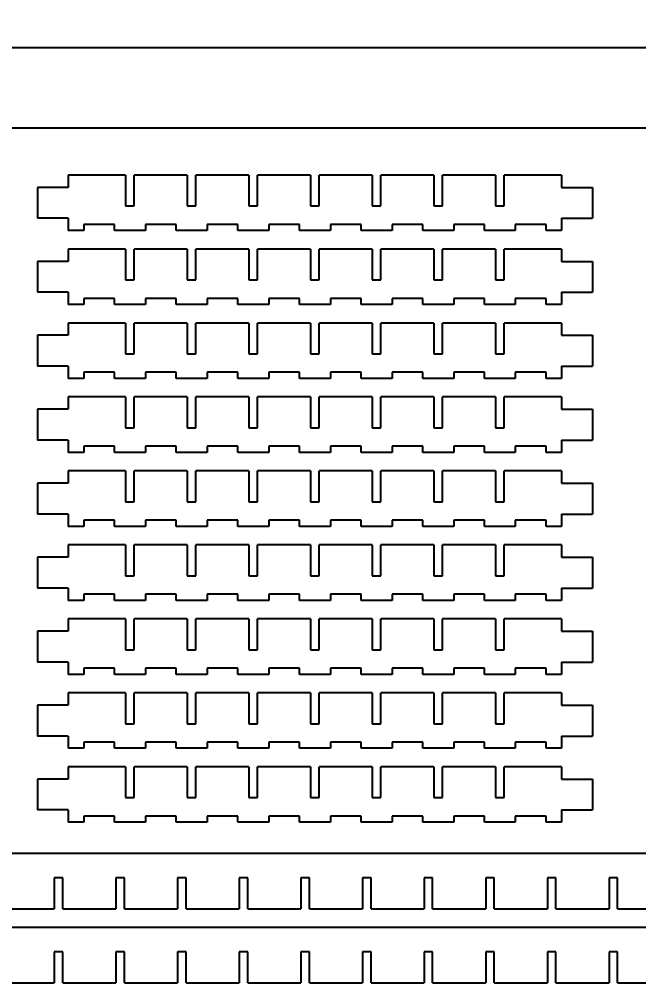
# Model space of a CAD drawing. Header units: millimetres. Extents: x 64 to 545, y 62 to 380.
# Drawn here: x 296.7 to 397.2, y 223.7 to 380 of the extents above; entities that cross this region are included whole.
import ezdxf

# ---------------------------------------------------------------- set-up
doc = ezdxf.new("R2010")
doc.units = ezdxf.units.MM
doc.layers.add('10', color=7, linetype='Continuous')
doc.styles.add('SLDTEXTSTYLE0', font='TXT', dxfattribs={"width": 0.7})
doc.dimstyles.new('SLDDIMSTYLE0', dxfattribs={"dimtxt": 3.5, "dimasz": 4.08, "dimexe": 0, "dimexo": 0.0625, "dimgap": 0.875, "dimtad": 2, "dimrnd": 1e-09, "dimzin": 12, "dimdsep": 46, "dimtxsty": 'SLDTEXTSTYLE0', "dimsah": 1, "dimcen": 0.09, "dimadec": 0, "dimazin": 3, "dimtfac": 1, "dimtofl": 0, "dimtmove": 0, "dimatfit": 3, "dimfxl": 1, "dimfrac": 2, "dimtolj": 1, "dimtzin": 12, "dimarcsym": 0})

# ---------------------------------------------------------------- blocks, each defined once
blk = doc.blocks.new('_D')
at = {"layer": '10'}
for p, q in [((64.15, 362.4), (64.15, 377.45)), ((514.15, 362.4), (514.15, 377.45)), ((64.15, 375.45), (514.15, 375.45))]:
    blk.add_line(p, q, dxfattribs=at)
for points in [[(64.15, 375.45), (68.23, 374.94), (68.23, 375.95)], [(514.15, 375.45), (510.07, 375.95), (510.07, 374.94)]]:
    blk.add_solid(points, dxfattribs=at)
at = {"layer": '10', "insert": (281.75, 379.96), "char_height": 3.5, "attachment_point": 1, "style": 'SLDTEXTSTYLE0'}
blk.add_mtext('450', dxfattribs=at)

msp = doc.modelspace()

# ---------------------------------------------------------------- linework, layer by layer
at = {"color": 7, "linetype": 'Continuous', "lineweight": 25}
for p, q in [((304.651, 354.737), (304.651, 352.737)), ((313.951, 354.737), (304.651, 354.737)), ((313.951, 354.737), (313.951, 349.737)), ((315.351, 349.737), (315.351, 354.737)), ((323.951, 354.737), (315.351, 354.737)), ((323.951, 354.737), (323.951, 349.737)), ((325.351, 349.737), (325.351, 354.737)), ((333.951, 354.737), (325.351, 354.737)), ((333.951, 354.737), (333.951, 349.737)), ((335.351, 349.737), (335.351, 354.737)), ((343.951, 354.737), (335.351, 354.737)), ((343.951, 354.737), (343.951, 349.737)), ((353.951, 354.737), (345.351, 354.737)), ((345.351, 349.737), (345.351, 354.737)), ((353.951, 354.737), (353.951, 349.737)), ((363.951, 354.737), (355.351, 354.737)), ((355.351, 349.737), (355.351, 354.737)), ((363.951, 354.737), (363.951, 349.737)), ((373.951, 354.737), (365.351, 354.737)), ((365.351, 349.737), (365.351, 354.737)), ((373.951, 354.737), (373.951, 349.737)), ((375.351, 349.737), (375.351, 354.737)), ((384.651, 354.737), (375.351, 354.737)), ((384.651, 354.737), (384.651, 352.737)), ((299.651, 352.737), (299.651, 347.737)), ((304.651, 352.737), (299.651, 352.737)), ((384.651, 352.737), (389.651, 352.737)), ((389.651, 352.737), (389.651, 347.737)), ((313.951, 349.737), (315.351, 349.737)), ((323.951, 349.737), (325.351, 349.737)), ((333.951, 349.737), (335.351, 349.737)), ((343.951, 349.737), (345.351, 349.737)), ((353.951, 349.737), (355.351, 349.737)), ((363.951, 349.737), (365.351, 349.737)), ((373.951, 349.737), (375.351, 349.737)), ((304.651, 347.737), (299.651, 347.737)), ((304.651, 347.737), (304.651, 345.737)), ((384.651, 347.737), (389.651, 347.737)), ((384.651, 347.737), (384.651, 345.737)), ((307.151, 345.737), (304.651, 345.737)), ((307.151, 346.737), (307.151, 345.737)), ((312.151, 346.737), (307.151, 346.737)), ((312.151, 345.737), (312.151, 346.737)), ((317.151, 345.737), (312.151, 345.737)), ((317.151, 346.737), (317.151, 345.737)), ((322.151, 346.737), (317.151, 346.737)), ((322.151, 345.737), (322.151, 346.737)), ((327.151, 345.737), (322.151, 345.737)), ((327.151, 346.737), (327.151, 345.737)), ((332.151, 346.737), (327.151, 346.737)), ((332.151, 345.737), (332.151, 346.737)), ((337.151, 345.737), (332.151, 345.737)), ((337.151, 346.737), (337.151, 345.737)), ((342.151, 346.737), (337.151, 346.737)), ((342.151, 345.737), (342.151, 346.737)), ((347.151, 345.737), (342.151, 345.737)), ((347.151, 346.737), (347.151, 345.737)), ((352.151, 346.737), (347.151, 346.737)), ((352.151, 345.737), (352.151, 346.737)), ((357.151, 345.737), (352.151, 345.737)), ((357.151, 346.737), (357.151, 345.737)), ((362.151, 346.737), (357.151, 346.737)), ((362.151, 345.737), (362.151, 346.737)), ((367.151, 345.737), (362.151, 345.737)), ((372.151, 346.737), (367.151, 346.737)), ((367.151, 346.737), (367.151, 345.737)), ((372.151, 345.737), (372.151, 346.737)), ((377.151, 345.737), (372.151, 345.737)), ((377.151, 346.737), (377.151, 345.737)), ((382.151, 346.737), (377.151, 346.737)), ((382.151, 345.737), (382.151, 346.737)), ((384.651, 345.737), (382.151, 345.737)), ((313.951, 342.737), (304.651, 342.737)), ((304.651, 342.737), (304.651, 340.737)), ((313.951, 342.737), (313.951, 337.737)), ((315.351, 337.737), (315.351, 342.737)), ((323.951, 342.737), (315.351, 342.737)), ((323.951, 342.737), (323.951, 337.737)), ((325.351, 337.737), (325.351, 342.737)), ((333.951, 342.737), (325.351, 342.737)), ((333.951, 342.737), (333.951, 337.737)), ((335.351, 337.737), (335.351, 342.737)), ((343.951, 342.737), (335.351, 342.737)), ((343.951, 342.737), (343.951, 337.737)), ((353.951, 342.737), (345.351, 342.737)), ((345.351, 337.737), (345.351, 342.737)), ((353.951, 342.737), (353.951, 337.737)), ((363.951, 342.737), (355.351, 342.737)), ((355.351, 337.737), (355.351, 342.737)), ((363.951, 342.737), (363.951, 337.737)), ((365.351, 337.737), (365.351, 342.737)), ((373.951, 342.737), (365.351, 342.737)), ((373.951, 342.737), (373.951, 337.737)), ((375.351, 337.737), (375.351, 342.737)), ((384.651, 342.737), (375.351, 342.737)), ((384.651, 342.737), (384.651, 340.737)), ((304.651, 340.737), (299.651, 340.737)), ((299.651, 340.737), (299.651, 335.737)), ((384.651, 340.737), (389.651, 340.737)), ((389.651, 340.737), (389.651, 335.737)), ((313.951, 337.737), (315.351, 337.737)), ((323.951, 337.737), (325.351, 337.737)), ((333.951, 337.737), (335.351, 337.737)), ((343.951, 337.737), (345.351, 337.737)), ((353.951, 337.737), (355.351, 337.737)), ((363.951, 337.737), (365.351, 337.737)), ((373.951, 337.737), (375.351, 337.737)), ((304.651, 335.737), (299.651, 335.737)), ((304.651, 335.737), (304.651, 333.737)), ((307.151, 334.737), (307.151, 333.737)), ((312.151, 334.737), (307.151, 334.737)), ((312.151, 333.737), (312.151, 334.737)), ((317.151, 334.737), (317.151, 333.737)), ((322.151, 334.737), (317.151, 334.737)), ((322.151, 333.737), (322.151, 334.737)), ((327.151, 334.737), (327.151, 333.737)), ((332.151, 334.737), (327.151, 334.737)), ((332.151, 333.737), (332.151, 334.737)), ((337.151, 334.737), (337.151, 333.737)), ((342.151, 334.737), (337.151, 334.737)), ((342.151, 333.737), (342.151, 334.737)), ((347.151, 334.737), (347.151, 333.737)), ((352.151, 334.737), (347.151, 334.737)), ((352.151, 333.737), (352.151, 334.737)), ((357.151, 334.737), (357.151, 333.737)), ((362.151, 334.737), (357.151, 334.737)), ((362.151, 333.737), (362.151, 334.737)), ((367.151, 334.737), (367.151, 333.737)), ((372.151, 334.737), (367.151, 334.737)), ((372.151, 333.737), (372.151, 334.737)), ((377.151, 334.737), (377.151, 333.737)), ((382.151, 334.737), (377.151, 334.737)), ((382.151, 333.737), (382.151, 334.737)), ((384.651, 335.737), (384.651, 333.737)), ((384.651, 335.737), (389.651, 335.737)), ((307.151, 333.737), (304.651, 333.737)), ((317.151, 333.737), (312.151, 333.737)), ((327.151, 333.737), (322.151, 333.737)), ((337.151, 333.737), (332.151, 333.737)), ((347.151, 333.737), (342.151, 333.737)), ((357.151, 333.737), (352.151, 333.737)), ((367.151, 333.737), (362.151, 333.737)), ((377.151, 333.737), (372.151, 333.737)), ((384.651, 333.737), (382.151, 333.737)), ((313.951, 330.737), (304.651, 330.737)), ((304.651, 330.737), (304.651, 328.737)), ((313.951, 330.737), (313.951, 325.737)), ((315.351, 325.737), (315.351, 330.737)), ((323.951, 330.737), (315.351, 330.737)), ((323.951, 330.737), (323.951, 325.737)), ((325.351, 325.737), (325.351, 330.737)), ((333.951, 330.737), (325.351, 330.737)), ((333.951, 330.737), (333.951, 325.737)), ((343.951, 330.737), (335.351, 330.737)), ((335.351, 325.737), (335.351, 330.737)), ((343.951, 330.737), (343.951, 325.737)), ((345.351, 325.737), (345.351, 330.737)), ((353.951, 330.737), (345.351, 330.737)), ((353.951, 330.737), (353.951, 325.737)), ((355.351, 325.737), (355.351, 330.737)), ((363.951, 330.737), (355.351, 330.737)), ((363.951, 330.737), (363.951, 325.737)), ((373.951, 330.737), (365.351, 330.737)), ((365.351, 325.737), (365.351, 330.737)), ((373.951, 330.737), (373.951, 325.737)), ((384.651, 330.737), (375.351, 330.737)), ((375.351, 325.737), (375.351, 330.737)), ((384.651, 330.737), (384.651, 328.737)), ((299.651, 328.737), (299.651, 323.737)), ((304.651, 328.737), (299.651, 328.737)), ((384.651, 328.737), (389.651, 328.737)), ((389.651, 328.737), (389.651, 323.737)), ((313.951, 325.737), (315.351, 325.737)), ((323.951, 325.737), (325.351, 325.737)), ((333.951, 325.737), (335.351, 325.737)), ((343.951, 325.737), (345.351, 325.737)), ((353.951, 325.737), (355.351, 325.737)), ((363.951, 325.737), (365.351, 325.737)), ((373.951, 325.737), (375.351, 325.737)), ((304.651, 323.737), (299.651, 323.737)), ((304.651, 323.737), (304.651, 321.737)), ((384.651, 323.737), (389.651, 323.737)), ((384.651, 323.737), (384.651, 321.737)), ((312.151, 322.737), (307.151, 322.737)), ((307.151, 322.737), (307.151, 321.737)), ((312.151, 321.737), (312.151, 322.737)), ((317.151, 322.737), (317.151, 321.737)), ((322.151, 322.737), (317.151, 322.737)), ((322.151, 321.737), (322.151, 322.737)), ((327.151, 322.737), (327.151, 321.737)), ((332.151, 322.737), (327.151, 322.737)), ((332.151, 321.737), (332.151, 322.737)), ((337.151, 322.737), (337.151, 321.737)), ((342.151, 322.737), (337.151, 322.737)), ((342.151, 321.737), (342.151, 322.737)), ((347.151, 322.737), (347.151, 321.737)), ((352.151, 322.737), (347.151, 322.737)), ((352.151, 321.737), (352.151, 322.737)), ((357.151, 322.737), (357.151, 321.737)), ((362.151, 322.737), (357.151, 322.737)), ((362.151, 321.737), (362.151, 322.737)), ((367.151, 322.737), (367.151, 321.737)), ((372.151, 322.737), (367.151, 322.737)), ((372.151, 321.737), (372.151, 322.737)), ((377.151, 322.737), (377.151, 321.737)), ((382.151, 322.737), (377.151, 322.737)), ((382.151, 321.737), (382.151, 322.737)), ((307.151, 321.737), (304.651, 321.737)), ((317.151, 321.737), (312.151, 321.737)), ((327.151, 321.737), (322.151, 321.737)), ((337.151, 321.737), (332.151, 321.737)), ((347.151, 321.737), (342.151, 321.737)), ((357.151, 321.737), (352.151, 321.737)), ((367.151, 321.737), (362.151, 321.737)), ((377.151, 321.737), (372.151, 321.737)), ((384.651, 321.737), (382.151, 321.737)), ((313.951, 318.737), (304.651, 318.737)), ((304.651, 318.737), (304.651, 316.737)), ((313.951, 318.737), (313.951, 313.737)), ((315.351, 313.737), (315.351, 318.737)), ((323.951, 318.737), (315.351, 318.737)), ((323.951, 318.737), (323.951, 313.737)), ((325.351, 313.737), (325.351, 318.737)), ((333.951, 318.737), (325.351, 318.737)), ((333.951, 318.737), (333.951, 313.737)), ((335.351, 313.737), (335.351, 318.737)), ((343.951, 318.737), (335.351, 318.737)), ((343.951, 318.737), (343.951, 313.737)), ((345.351, 313.737), (345.351, 318.737)), ((353.951, 318.737), (345.351, 318.737)), ((353.951, 318.737), (353.951, 313.737)), ((355.351, 313.737), (355.351, 318.737)), ((363.951, 318.737), (355.351, 318.737)), ((363.951, 318.737), (363.951, 313.737)), ((365.351, 313.737), (365.351, 318.737)), ((373.951, 318.737), (365.351, 318.737)), ((373.951, 318.737), (373.951, 313.737)), ((375.351, 313.737), (375.351, 318.737)), ((384.651, 318.737), (375.351, 318.737)), ((384.651, 318.737), (384.651, 316.737)), ((304.651, 316.737), (299.651, 316.737)), ((299.651, 316.737), (299.651, 311.737)), ((384.651, 316.737), (389.651, 316.737)), ((389.651, 316.737), (389.651, 311.737)), ((313.951, 313.737), (315.351, 313.737)), ((323.951, 313.737), (325.351, 313.737)), ((333.951, 313.737), (335.351, 313.737)), ((343.951, 313.737), (345.351, 313.737)), ((353.951, 313.737), (355.351, 313.737)), ((363.951, 313.737), (365.351, 313.737)), ((373.951, 313.737), (375.351, 313.737)), ((304.651, 311.737), (299.651, 311.737)), ((304.651, 311.737), (304.651, 309.737)), ((384.651, 311.737), (384.651, 309.737)), ((384.651, 311.737), (389.651, 311.737)), ((307.151, 309.737), (304.651, 309.737)), ((307.151, 310.737), (307.151, 309.737)), ((312.151, 310.737), (307.151, 310.737)), ((312.151, 309.737), (312.151, 310.737)), ((317.151, 309.737), (312.151, 309.737)), ((317.151, 310.737), (317.151, 309.737)), ((322.151, 310.737), (317.151, 310.737)), ((322.151, 309.737), (322.151, 310.737)), ((327.151, 309.737), (322.151, 309.737)), ((327.151, 310.737), (327.151, 309.737)), ((332.151, 310.737), (327.151, 310.737)), ((332.151, 309.737), (332.151, 310.737)), ((337.151, 309.737), (332.151, 309.737)), ((337.151, 310.737), (337.151, 309.737)), ((342.151, 310.737), (337.151, 310.737)), ((342.151, 309.737), (342.151, 310.737)), ((347.151, 309.737), (342.151, 309.737)), ((352.151, 310.737), (347.151, 310.737)), ((347.151, 310.737), (347.151, 309.737)), ((352.151, 309.737), (352.151, 310.737)), ((357.151, 309.737), (352.151, 309.737)), ((362.151, 310.737), (357.151, 310.737)), ((357.151, 310.737), (357.151, 309.737)), ((362.151, 309.737), (362.151, 310.737)), ((367.151, 309.737), (362.151, 309.737)), ((372.151, 310.737), (367.151, 310.737)), ((367.151, 310.737), (367.151, 309.737)), ((372.151, 309.737), (372.151, 310.737)), ((377.151, 309.737), (372.151, 309.737)), ((377.151, 310.737), (377.151, 309.737)), ((382.151, 310.737), (377.151, 310.737)), ((382.151, 309.737), (382.151, 310.737)), ((384.651, 309.737), (382.151, 309.737)), ((304.651, 306.737), (304.651, 304.737)), ((313.951, 306.737), (304.651, 306.737)), ((313.951, 306.737), (313.951, 301.737)), ((315.351, 301.737), (315.351, 306.737)), ((323.951, 306.737), (315.351, 306.737)), ((323.951, 306.737), (323.951, 301.737)), ((325.351, 301.737), (325.351, 306.737)), ((333.951, 306.737), (325.351, 306.737)), ((333.951, 306.737), (333.951, 301.737)), ((335.351, 301.737), (335.351, 306.737)), ((343.951, 306.737), (335.351, 306.737)), ((343.951, 306.737), (343.951, 301.737)), ((345.351, 301.737), (345.351, 306.737)), ((353.951, 306.737), (345.351, 306.737)), ((353.951, 306.737), (353.951, 301.737)), ((355.351, 301.737), (355.351, 306.737)), ((363.951, 306.737), (355.351, 306.737)), ((363.951, 306.737), (363.951, 301.737)), ((365.351, 301.737), (365.351, 306.737)), ((373.951, 306.737), (365.351, 306.737)), ((373.951, 306.737), (373.951, 301.737)), ((375.351, 301.737), (375.351, 306.737)), ((384.651, 306.737), (375.351, 306.737)), ((384.651, 306.737), (384.651, 304.737)), ((304.651, 304.737), (299.651, 304.737)), ((299.651, 304.737), (299.651, 299.737)), ((384.651, 304.737), (389.651, 304.737)), ((389.651, 304.737), (389.651, 299.737)), ((313.951, 301.737), (315.351, 301.737)), ((323.951, 301.737), (325.351, 301.737)), ((333.951, 301.737), (335.351, 301.737)), ((343.951, 301.737), (345.351, 301.737)), ((353.951, 301.737), (355.351, 301.737)), ((363.951, 301.737), (365.351, 301.737)), ((373.951, 301.737), (375.351, 301.737)), ((304.651, 299.737), (299.651, 299.737)), ((304.651, 299.737), (304.651, 297.737)), ((307.151, 298.737), (307.151, 297.737)), ((312.151, 298.737), (307.151, 298.737)), ((312.151, 297.737), (312.151, 298.737)), ((322.151, 298.737), (317.151, 298.737)), ((317.151, 298.737), (317.151, 297.737)), ((322.151, 297.737), (322.151, 298.737)), ((327.151, 298.737), (327.151, 297.737)), ((332.151, 298.737), (327.151, 298.737)), ((332.151, 297.737), (332.151, 298.737)), ((337.151, 298.737), (337.151, 297.737)), ((342.151, 298.737), (337.151, 298.737)), ((342.151, 297.737), (342.151, 298.737)), ((352.151, 298.737), (347.151, 298.737)), ((347.151, 298.737), (347.151, 297.737)), ((352.151, 297.737), (352.151, 298.737)), ((362.151, 298.737), (357.151, 298.737)), ((357.151, 298.737), (357.151, 297.737)), ((362.151, 297.737), (362.151, 298.737)), ((367.151, 298.737), (367.151, 297.737)), ((372.151, 298.737), (367.151, 298.737)), ((372.151, 297.737), (372.151, 298.737)), ((377.151, 298.737), (377.151, 297.737)), ((382.151, 298.737), (377.151, 298.737)), ((382.151, 297.737), (382.151, 298.737)), ((384.651, 299.737), (384.651, 297.737)), ((384.651, 299.737), (389.651, 299.737)), ((307.151, 297.737), (304.651, 297.737)), ((317.151, 297.737), (312.151, 297.737)), ((327.151, 297.737), (322.151, 297.737)), ((337.151, 297.737), (332.151, 297.737)), ((347.151, 297.737), (342.151, 297.737)), ((357.151, 297.737), (352.151, 297.737)), ((367.151, 297.737), (362.151, 297.737)), ((377.151, 297.737), (372.151, 297.737)), ((384.651, 297.737), (382.151, 297.737)), ((304.651, 294.737), (304.651, 292.737)), ((313.951, 294.737), (304.651, 294.737)), ((313.951, 294.737), (313.951, 289.737)), ((315.351, 289.737), (315.351, 294.737)), ((323.951, 294.737), (315.351, 294.737)), ((323.951, 294.737), (323.951, 289.737)), ((325.351, 289.737), (325.351, 294.737)), ((333.951, 294.737), (325.351, 294.737)), ((333.951, 294.737), (333.951, 289.737)), ((335.351, 289.737), (335.351, 294.737)), ((343.951, 294.737), (335.351, 294.737)), ((343.951, 294.737), (343.951, 289.737)), ((345.351, 289.737), (345.351, 294.737)), ((353.951, 294.737), (345.351, 294.737)), ((353.951, 294.737), (353.951, 289.737)), ((355.351, 289.737), (355.351, 294.737)), ((363.951, 294.737), (355.351, 294.737)), ((363.951, 294.737), (363.951, 289.737)), ((365.351, 289.737), (365.351, 294.737)), ((373.951, 294.737), (365.351, 294.737)), ((373.951, 294.737), (373.951, 289.737)), ((375.351, 289.737), (375.351, 294.737)), ((384.651, 294.737), (375.351, 294.737)), ((384.651, 294.737), (384.651, 292.737)), ((299.651, 292.737), (299.651, 287.737)), ((304.651, 292.737), (299.651, 292.737)), ((384.651, 292.737), (389.651, 292.737)), ((389.651, 292.737), (389.651, 287.737)), ((313.951, 289.737), (315.351, 289.737)), ((323.951, 289.737), (325.351, 289.737)), ((333.951, 289.737), (335.351, 289.737)), ((343.951, 289.737), (345.351, 289.737)), ((353.951, 289.737), (355.351, 289.737)), ((363.951, 289.737), (365.351, 289.737)), ((373.951, 289.737), (375.351, 289.737)), ((304.651, 287.737), (299.651, 287.737)), ((304.651, 287.737), (304.651, 285.737)), ((384.651, 287.737), (384.651, 285.737)), ((384.651, 287.737), (389.651, 287.737)), ((307.151, 286.737), (307.151, 285.737)), ((312.151, 286.737), (307.151, 286.737)), ((312.151, 285.737), (312.151, 286.737)), ((322.151, 286.737), (317.151, 286.737)), ((317.151, 286.737), (317.151, 285.737)), ((322.151, 285.737), (322.151, 286.737)), ((332.151, 286.737), (327.151, 286.737)), ((327.151, 286.737), (327.151, 285.737)), ((332.151, 285.737), (332.151, 286.737)), ((342.151, 286.737), (337.151, 286.737)), ((337.151, 286.737), (337.151, 285.737)), ((342.151, 285.737), (342.151, 286.737)), ((352.151, 286.737), (347.151, 286.737)), ((347.151, 286.737), (347.151, 285.737)), ((352.151, 285.737), (352.151, 286.737)), ((362.151, 286.737), (357.151, 286.737)), ((357.151, 286.737), (357.151, 285.737)), ((362.151, 285.737), (362.151, 286.737)), ((372.151, 286.737), (367.151, 286.737)), ((367.151, 286.737), (367.151, 285.737)), ((372.151, 285.737), (372.151, 286.737)), ((377.151, 286.737), (377.151, 285.737)), ((382.151, 286.737), (377.151, 286.737)), ((382.151, 285.737), (382.151, 286.737)), ((307.151, 285.737), (304.651, 285.737)), ((317.151, 285.737), (312.151, 285.737)), ((327.151, 285.737), (322.151, 285.737)), ((337.151, 285.737), (332.151, 285.737)), ((347.151, 285.737), (342.151, 285.737)), ((357.151, 285.737), (352.151, 285.737)), ((367.151, 285.737), (362.151, 285.737)), ((377.151, 285.737), (372.151, 285.737)), ((384.651, 285.737), (382.151, 285.737)), ((313.951, 282.737), (304.651, 282.737)), ((304.651, 282.737), (304.651, 280.737)), ((313.951, 282.737), (313.951, 277.737)), ((315.351, 277.737), (315.351, 282.737)), ((323.951, 282.737), (315.351, 282.737)), ((323.951, 282.737), (323.951, 277.737)), ((325.351, 277.737), (325.351, 282.737)), ((333.951, 282.737), (325.351, 282.737)), ((333.951, 282.737), (333.951, 277.737)), ((335.351, 277.737), (335.351, 282.737)), ((343.951, 282.737), (335.351, 282.737)), ((343.951, 282.737), (343.951, 277.737)), ((345.351, 277.737), (345.351, 282.737)), ((353.951, 282.737), (345.351, 282.737)), ((353.951, 282.737), (353.951, 277.737)), ((355.351, 277.737), (355.351, 282.737)), ((363.951, 282.737), (355.351, 282.737)), ((363.951, 282.737), (363.951, 277.737)), ((365.351, 277.737), (365.351, 282.737)), ((373.951, 282.737), (365.351, 282.737)), ((373.951, 282.737), (373.951, 277.737)), ((375.351, 277.737), (375.351, 282.737)), ((384.651, 282.737), (375.351, 282.737)), ((384.651, 282.737), (384.651, 280.737)), ((304.651, 280.737), (299.651, 280.737)), ((299.651, 280.737), (299.651, 275.737)), ((384.651, 280.737), (389.651, 280.737)), ((389.651, 280.737), (389.651, 275.737)), ((313.951, 277.737), (315.351, 277.737)), ((323.951, 277.737), (325.351, 277.737)), ((333.951, 277.737), (335.351, 277.737)), ((343.951, 277.737), (345.351, 277.737)), ((353.951, 277.737), (355.351, 277.737)), ((363.951, 277.737), (365.351, 277.737)), ((373.951, 277.737), (375.351, 277.737)), ((304.651, 275.737), (299.651, 275.737)), ((304.651, 275.737), (304.651, 273.737)), ((384.651, 275.737), (384.651, 273.737)), ((384.651, 275.737), (389.651, 275.737)), ((307.151, 273.737), (304.651, 273.737)), ((307.151, 274.737), (307.151, 273.737)), ((312.151, 274.737), (307.151, 274.737)), ((312.151, 273.737), (312.151, 274.737)), ((317.151, 273.737), (312.151, 273.737)), ((322.151, 274.737), (317.151, 274.737)), ((317.151, 274.737), (317.151, 273.737)), ((322.151, 273.737), (322.151, 274.737)), ((327.151, 273.737), (322.151, 273.737)), ((327.151, 274.737), (327.151, 273.737)), ((332.151, 274.737), (327.151, 274.737)), ((332.151, 273.737), (332.151, 274.737)), ((337.151, 273.737), (332.151, 273.737)), ((342.151, 274.737), (337.151, 274.737)), ((337.151, 274.737), (337.151, 273.737)), ((342.151, 273.737), (342.151, 274.737)), ((347.151, 273.737), (342.151, 273.737)), ((347.151, 274.737), (347.151, 273.737)), ((352.151, 274.737), (347.151, 274.737)), ((352.151, 273.737), (352.151, 274.737)), ((357.151, 273.737), (352.151, 273.737)), ((362.151, 274.737), (357.151, 274.737)), ((357.151, 274.737), (357.151, 273.737)), ((362.151, 273.737), (362.151, 274.737)), ((367.151, 273.737), (362.151, 273.737)), ((367.151, 274.737), (367.151, 273.737)), ((372.151, 274.737), (367.151, 274.737)), ((372.151, 273.737), (372.151, 274.737)), ((377.151, 273.737), (372.151, 273.737)), ((377.151, 274.737), (377.151, 273.737)), ((382.151, 274.737), (377.151, 274.737)), ((382.151, 273.737), (382.151, 274.737)), ((384.651, 273.737), (382.151, 273.737)), ((313.951, 270.737), (304.651, 270.737)), ((304.651, 270.737), (304.651, 268.737)), ((313.951, 270.737), (313.951, 265.737)), ((315.351, 265.737), (315.351, 270.737)), ((323.951, 270.737), (315.351, 270.737)), ((323.951, 270.737), (323.951, 265.737)), ((325.351, 265.737), (325.351, 270.737)), ((333.951, 270.737), (325.351, 270.737)), ((333.951, 270.737), (333.951, 265.737)), ((343.951, 270.737), (335.351, 270.737)), ((335.351, 265.737), (335.351, 270.737)), ((343.951, 270.737), (343.951, 265.737)), ((345.351, 265.737), (345.351, 270.737)), ((353.951, 270.737), (345.351, 270.737)), ((353.951, 270.737), (353.951, 265.737)), ((355.351, 265.737), (355.351, 270.737)), ((363.951, 270.737), (355.351, 270.737)), ((363.951, 270.737), (363.951, 265.737)), ((365.351, 265.737), (365.351, 270.737)), ((373.951, 270.737), (365.351, 270.737)), ((373.951, 270.737), (373.951, 265.737)), ((375.351, 265.737), (375.351, 270.737)), ((384.651, 270.737), (375.351, 270.737)), ((384.651, 270.737), (384.651, 268.737)), ((304.651, 268.737), (299.651, 268.737)), ((299.651, 268.737), (299.651, 263.737)), ((384.651, 268.737), (389.651, 268.737)), ((389.651, 268.737), (389.651, 263.737)), ((313.951, 265.737), (315.351, 265.737)), ((323.951, 265.737), (325.351, 265.737)), ((333.951, 265.737), (335.351, 265.737)), ((343.951, 265.737), (345.351, 265.737)), ((353.951, 265.737), (355.351, 265.737)), ((363.951, 265.737), (365.351, 265.737)), ((373.951, 265.737), (375.351, 265.737)), ((304.651, 263.737), (299.651, 263.737)), ((304.651, 263.737), (304.651, 261.737)), ((312.151, 262.737), (307.151, 262.737)), ((307.151, 262.737), (307.151, 261.737)), ((312.151, 261.737), (312.151, 262.737)), ((322.151, 262.737), (317.151, 262.737)), ((317.151, 262.737), (317.151, 261.737)), ((322.151, 261.737), (322.151, 262.737)), ((332.151, 262.737), (327.151, 262.737)), ((327.151, 262.737), (327.151, 261.737)), ((332.151, 261.737), (332.151, 262.737)), ((342.151, 262.737), (337.151, 262.737)), ((337.151, 262.737), (337.151, 261.737)), ((342.151, 261.737), (342.151, 262.737)), ((352.151, 262.737), (347.151, 262.737)), ((347.151, 262.737), (347.151, 261.737)), ((352.151, 261.737), (352.151, 262.737)), ((362.151, 262.737), (357.151, 262.737)), ((357.151, 262.737), (357.151, 261.737)), ((362.151, 261.737), (362.151, 262.737)), ((372.151, 262.737), (367.151, 262.737)), ((367.151, 262.737), (367.151, 261.737)), ((372.151, 261.737), (372.151, 262.737)), ((377.151, 262.737), (377.151, 261.737)), ((382.151, 262.737), (377.151, 262.737)), ((382.151, 261.737), (382.151, 262.737)), ((384.651, 263.737), (384.651, 261.737)), ((384.651, 263.737), (389.651, 263.737)), ((307.151, 261.737), (304.651, 261.737)), ((317.151, 261.737), (312.151, 261.737)), ((327.151, 261.737), (322.151, 261.737)), ((337.151, 261.737), (332.151, 261.737)), ((347.151, 261.737), (342.151, 261.737)), ((357.151, 261.737), (352.151, 261.737)), ((367.151, 261.737), (362.151, 261.737)), ((377.151, 261.737), (372.151, 261.737)), ((384.651, 261.737), (382.151, 261.737)), ((313.951, 258.737), (304.651, 258.737)), ((304.651, 258.737), (304.651, 256.737)), ((313.951, 258.737), (313.951, 253.737)), ((323.951, 258.737), (315.351, 258.737)), ((315.351, 253.737), (315.351, 258.737)), ((323.951, 258.737), (323.951, 253.737)), ((325.351, 253.737), (325.351, 258.737)), ((333.951, 258.737), (325.351, 258.737)), ((333.951, 258.737), (333.951, 253.737)), ((343.951, 258.737), (335.351, 258.737)), ((335.351, 253.737), (335.351, 258.737)), ((343.951, 258.737), (343.951, 253.737)), ((345.351, 253.737), (345.351, 258.737)), ((353.951, 258.737), (345.351, 258.737)), ((353.951, 258.737), (353.951, 253.737)), ((355.351, 253.737), (355.351, 258.737)), ((363.951, 258.737), (355.351, 258.737)), ((363.951, 258.737), (363.951, 253.737)), ((365.351, 253.737), (365.351, 258.737)), ((373.951, 258.737), (365.351, 258.737)), ((373.951, 258.737), (373.951, 253.737)), ((375.351, 253.737), (375.351, 258.737)), ((384.651, 258.737), (375.351, 258.737)), ((384.651, 258.737), (384.651, 256.737)), ((299.651, 256.737), (299.651, 251.737)), ((304.651, 256.737), (299.651, 256.737)), ((384.651, 256.737), (389.651, 256.737)), ((389.651, 256.737), (389.651, 251.737)), ((313.951, 253.737), (315.351, 253.737)), ((323.951, 253.737), (325.351, 253.737)), ((333.951, 253.737), (335.351, 253.737)), ((343.951, 253.737), (345.351, 253.737)), ((353.951, 253.737), (355.351, 253.737)), ((363.951, 253.737), (365.351, 253.737)), ((373.951, 253.737), (375.351, 253.737)), ((304.651, 251.737), (299.651, 251.737)), ((304.651, 251.737), (304.651, 249.737)), ((384.651, 251.737), (384.651, 249.737)), ((384.651, 251.737), (389.651, 251.737)), ((307.151, 250.737), (307.151, 249.737)), ((312.151, 250.737), (307.151, 250.737)), ((312.151, 249.737), (312.151, 250.737)), ((322.151, 250.737), (317.151, 250.737)), ((317.151, 250.737), (317.151, 249.737)), ((322.151, 249.737), (322.151, 250.737)), ((327.151, 250.737), (327.151, 249.737)), ((332.151, 250.737), (327.151, 250.737)), ((332.151, 249.737), (332.151, 250.737)), ((342.151, 250.737), (337.151, 250.737)), ((337.151, 250.737), (337.151, 249.737)), ((342.151, 249.737), (342.151, 250.737)), ((347.151, 250.737), (347.151, 249.737)), ((352.151, 250.737), (347.151, 250.737)), ((352.151, 249.737), (352.151, 250.737)), ((362.151, 250.737), (357.151, 250.737)), ((357.151, 250.737), (357.151, 249.737)), ((362.151, 249.737), (362.151, 250.737)), ((367.151, 250.737), (367.151, 249.737)), ((372.151, 250.737), (367.151, 250.737)), ((372.151, 249.737), (372.151, 250.737)), ((382.151, 250.737), (377.151, 250.737)), ((377.151, 250.737), (377.151, 249.737)), ((382.151, 249.737), (382.151, 250.737)), ((307.151, 249.737), (304.651, 249.737)), ((317.151, 249.737), (312.151, 249.737)), ((327.151, 249.737), (322.151, 249.737)), ((337.151, 249.737), (332.151, 249.737)), ((347.151, 249.737), (342.151, 249.737)), ((357.151, 249.737), (352.151, 249.737)), ((367.151, 249.737), (362.151, 249.737)), ((377.151, 249.737), (372.151, 249.737)), ((384.651, 249.737), (382.151, 249.737)), ((133.044, 244.711), (453.044, 244.711)), ((303.744, 240.711), (302.344, 240.711)), ((302.344, 240.711), (302.344, 235.711)), ((303.744, 235.711), (303.744, 240.711)), ((313.744, 240.711), (312.344, 240.711)), ((312.344, 240.711), (312.344, 235.711)), ((313.744, 235.711), (313.744, 240.711)), ((323.744, 240.711), (322.344, 240.711)), ((322.344, 240.711), (322.344, 235.711)), ((323.744, 235.711), (323.744, 240.711)), ((333.744, 240.711), (332.344, 240.711)), ((332.344, 240.711), (332.344, 235.711)), ((333.744, 235.711), (333.744, 240.711)), ((343.744, 240.711), (342.344, 240.711)), ((342.344, 240.711), (342.344, 235.711)), ((343.744, 235.711), (343.744, 240.711)), ((353.744, 240.711), (352.344, 240.711)), ((352.344, 240.711), (352.344, 235.711)), ((353.744, 235.711), (353.744, 240.711)), ((363.744, 240.711), (362.344, 240.711)), ((362.344, 240.711), (362.344, 235.711)), ((363.744, 235.711), (363.744, 240.711)), ((372.344, 240.711), (372.344, 235.711)), ((373.744, 240.711), (372.344, 240.711)), ((373.744, 235.711), (373.744, 240.711)), ((383.744, 240.711), (382.344, 240.711)), ((382.344, 240.711), (382.344, 235.711)), ((383.744, 235.711), (383.744, 240.711)), ((393.744, 240.711), (392.344, 240.711)), ((392.344, 240.711), (392.344, 235.711)), ((393.744, 235.711), (393.744, 240.711)), ((293.744, 235.711), (302.344, 235.711)), ((303.744, 235.711), (312.344, 235.711)), ((313.744, 235.711), (322.344, 235.711)), ((323.744, 235.711), (332.344, 235.711)), ((333.744, 235.711), (342.344, 235.711)), ((343.744, 235.711), (352.344, 235.711)), ((353.744, 235.711), (362.344, 235.711)), ((363.744, 235.711), (372.344, 235.711)), ((373.744, 235.711), (382.344, 235.711)), ((383.744, 235.711), (392.344, 235.711)), ((393.744, 235.711), (402.344, 235.711)), ((133.044, 232.711), (453.044, 232.711)), ((303.744, 228.711), (302.344, 228.711)), ((302.344, 228.711), (302.344, 223.711)), ((303.744, 223.711), (303.744, 228.711)), ((313.744, 228.711), (312.344, 228.711)), ((312.344, 228.711), (312.344, 223.711)), ((313.744, 223.711), (313.744, 228.711)), ((323.744, 228.711), (322.344, 228.711)), ((322.344, 228.711), (322.344, 223.711)), ((323.744, 223.711), (323.744, 228.711)), ((333.744, 228.711), (332.344, 228.711)), ((332.344, 228.711), (332.344, 223.711)), ((333.744, 223.711), (333.744, 228.711)), ((343.744, 228.711), (342.344, 228.711)), ((342.344, 228.711), (342.344, 223.711)), ((343.744, 223.711), (343.744, 228.711)), ((353.744, 228.711), (352.344, 228.711)), ((352.344, 228.711), (352.344, 223.711)), ((353.744, 223.711), (353.744, 228.711)), ((363.744, 228.711), (362.344, 228.711)), ((362.344, 228.711), (362.344, 223.711)), ((363.744, 223.711), (363.744, 228.711)), ((373.744, 228.711), (372.344, 228.711)), ((372.344, 228.711), (372.344, 223.711)), ((373.744, 223.711), (373.744, 228.711)), ((383.744, 228.711), (382.344, 228.711)), ((382.344, 228.711), (382.344, 223.711)), ((383.744, 223.711), (383.744, 228.711)), ((393.744, 228.711), (392.344, 228.711)), ((392.344, 228.711), (392.344, 223.711)), ((393.744, 223.711), (393.744, 228.711)), ((293.744, 223.711), (302.344, 223.711)), ((303.744, 223.711), (312.344, 223.711)), ((313.744, 223.711), (322.344, 223.711)), ((323.744, 223.711), (332.344, 223.711)), ((333.744, 223.711), (342.344, 223.711)), ((343.744, 223.711), (352.344, 223.711)), ((353.744, 223.711), (362.344, 223.711)), ((363.744, 223.711), (372.344, 223.711)), ((373.744, 223.711), (382.344, 223.711)), ((383.744, 223.711), (392.344, 223.711)), ((393.744, 223.711), (402.344, 223.711))]:
    msp.add_line(p, q, dxfattribs=at)
at = {"layer": '10'}
msp.add_line((64.147, 362.399), (514.147, 362.399), dxfattribs=at)

# ---------------------------------------------------------------- dimensions: what is measured, and where the dimension line sits
dim = msp.add_linear_dim(base=(514.147, 375.446), p1=(64.147, 362.399), p2=(514.147, 362.399), dimstyle='SLDDIMSTYLE0', dxfattribs=at)
dim.commit()
dim.dimension.update_dxf_attribs({"geometry": '_D', "text_midpoint": (284.053, 375.446), "dimtype": 160})

doc.saveas('drawing.dxf')
